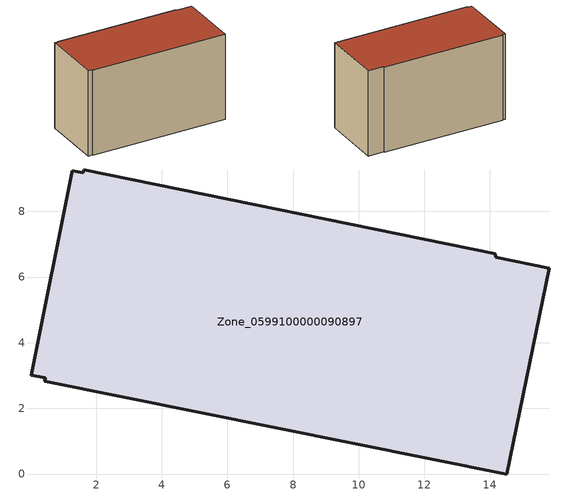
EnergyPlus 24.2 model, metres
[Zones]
Zone_0599100000090897
 floor ground (C_G): 14.18,6.61 15.81,6.28 14.52,0 0.43,2.82 0.45,2.93 0.02,3.01 1.27,9.25 1.6,9.18 1.62,9.26 14.16,6.71 z0
 wall outside (C_F): 0.43,2.82 14.52,0 15.81,6.28 14.18,6.61 14.16,6.71 1.62,9.26 1.6,9.18 1.27,9.25 0.02,3.01 0.45,2.93 0.43,2.82 z0:9.12
 roof outside (C_R): 15.81,6.28 14.18,6.61 14.16,6.71 1.62,9.26 1.6,9.18 1.27,9.25 0.02,3.01 0.45,2.93 0.43,2.82 14.52,0 z9.12
[BUILDING]
Pand.0599100000090897: North Axis=0; Terrain=City; Loads Convergence Tolerance Value=0.04; Temperature Convergence Tolerance Value=0.4; Solar Distribution=FullExterior; Maximum Number of Warmup Days=25; Minimum Number of Warmup Days=1
[Site:Location]
Rotterdam.The.Hague.AP_ZH_NLD Design_Conditions: Latitude=51.96; Longitude=4.45; Time Zone=1; Elevation=-4.5
[SITE:GROUNDTEMPERATURE:BUILDINGSURFACE]
18, 18, 18, 18, 18, 18, 18, 18, 18, 18, 18, 18
[MATERIAL] Thermal Absorptance=0.9; Solar Absorptance=0.7; Visible Absorptance=0.7
Name | Roughness | Thickness | Conductivity | Density | Specific Heat
G.D.1965 | MediumSmooth | 0.15 | 1 | 540 | 1210
F.D.1965 | Rough | 0.3 | 0.857143 | 1920 | 840
R.D.1965 | MediumRough | 0.2 | 0.08 | 1500 | 1000
[CONSTRUCTION]
C_G: G.D.1965
C_F: F.D.1965
C_R: R.D.1965
[ZONE]
Zone_0599100000090897: Type=1; Multiplier=1; Ceiling Height=Autocalculate; Volume=Autocalculate; Floor Area=autocalculate; Part of Total Floor Area=Yes
[ZONEINFILTRATION:DESIGNFLOWRATE]
Infil_Zone_0599100000090897: Zone or ZoneList or Space or SpaceList=Zone_0599100000090897; Schedule=AlwaysOn; Design Flow Rate Calculation Method=Flow/Area; Flow Rate per Floor Area=0.0042; Constant Term Coefficient=1; Temperature Term Coefficient=0; Velocity Term Coefficient=0; Velocity Squared Term Coefficient=0
[HVACTEMPLATE:ZONE:IDEALLOADSAIRSYSTEM]
Zone_0599100000090897: Maximum Heating Supply Air Temperature=50; Minimum Cooling Supply Air Temperature=13; Maximum Heating Supply Air Humidity Ratio=0.0156; Minimum Cooling Supply Air Humidity Ratio=0.0077; Heating Limit=NoLimit; Cooling Limit=NoLimit; Dehumidification Control Type=ConstantSensibleHeatRatio; Cooling Sensible Heat Ratio=0.7; Dehumidification Setpoint=60; Humidification Control Type=None; Humidification Setpoint=30; Outdoor Air Method=None; Outdoor Air Flow Rate per Person=0.00944; Outdoor Air Flow Rate per Zone Floor Area=0; Outdoor Air Flow Rate per Zone=0; Demand Controlled Ventilation Type=None; Outdoor Air Economizer Type=NoEconomizer; Heat Recovery Type=None; Sensible Heat Recovery Effectiveness=0.7; Latent Heat Recovery Effectiveness=0.65
[ZONECONTROL:THERMOSTAT]
ThermostatControl_Zone_0599100000090897: Zone or ZoneList=Zone_0599100000090897; Control Type Schedule=DualSetpointControlType; Control 1=Thermostat_Zone_0599100000090897; Temperature Difference Between Cutout And Setpoint=0
[THERMOSTATSETPOINT:DUALSETPOINT]
Thermostat_Zone_0599100000090897: Heating Setpoint Temperature Schedule=HeatingSetpoint_Zone_0599100000090897; Cooling Setpoint Temperature Schedule=CoolingSetpoint_Zone_0599100000090897
[SCHEDULE:COMPACT]
HeatingSetpoint_Zone_0599100000090897: Through: 12/31, For: AllDays, Until: 24:00, 21
CoolingSetpoint_Zone_0599100000090897: Through: 12/31, For: AllDays, Until: 24:00, 24
DualSetpointControlType: Through: 12/31, For: AllDays, Until: 24:00, 4
AlwaysOn: Through: 12/31, For: AllDays, Until: 24:00, 1
